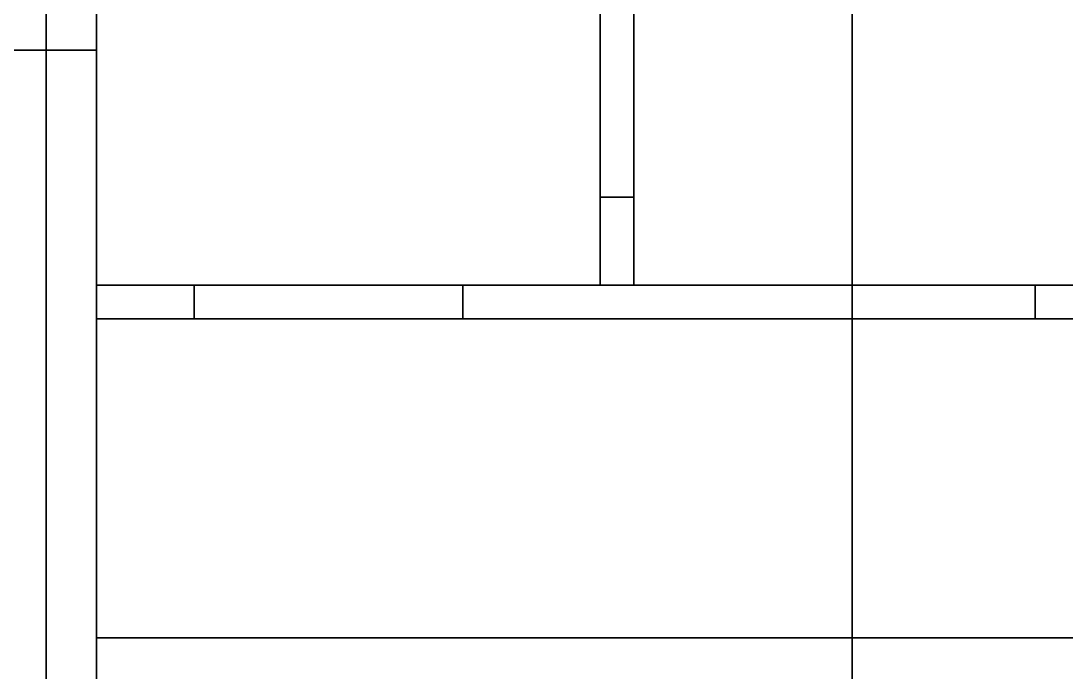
# Model space of a CAD drawing. Header units: millimetres. Extents: x -11 to 11, y -5.8 to 5.8.
# Drawn here: x -3.225 to -0.112, y 1.886 to 3.824 of the extents above; entities that cross this region are included whole.
import ezdxf

# ---------------------------------------------------------------- set-up
doc = ezdxf.new("R2010")
doc.units = ezdxf.units.MM
for name, color, linetype in [('copertura', 8, 'Continuous'), ('parete', 254, 'Continuous'), ('pavimento_salone', 7, 'Continuous'), ('rolf', 254, 'Continuous'), ('solaio', 7, 'Continuous'), ('tramezzo', 7, 'Continuous')]:
    doc.layers.add(name, color=color, linetype=linetype)

msp = doc.modelspace()

# ---------------------------------------------------------------- linework, layer by layer
at = {"layer": 'copertura'}
msp.add_3dface([(-11, 4.2375, 6.3), (-11, -0.0125, 6.3), (0, -0.0125, 6.3), (0, 4.2375, 6.3)], dxfattribs=at)
at = {"layer": 'parete'}
for points in [[(-3.3, 5.7375, 5.8), (-3.15, 5.7375, 5.8), (-3.15, 3.7375, 5.8), (-3.3, 3.7375, 5.8)], [(-3.3, 5.7375), (-3.15, 5.7375), (-3.15, 3.7375), (-3.3, 3.7375)], [(-3.15, 5.7375, 5.8), (-3, 5.7375, 5.8), (-3, 3.7375, 5.8), (-3.15, 3.7375, 5.8)], [(-3.15, 5.7375), (-3, 5.7375), (-3, 3.7375), (-3.15, 3.7375)], [(-3, 5.7375, 5.8), (-3, 3.7375, 5.8), (-3, 3.7375, 2.9), (-3, 5.7375, 2.9)], [(-3, 5.7375, 2.9), (-3, 3.7375, 2.9), (-3, 3.7375), (-3, 5.7375)], [(-3.3, 3.7375, 5.8), (-3.15, 3.7375, 5.8), (-3.15, 1.7375, 5.8), (-3.3, 1.7375, 5.8)], [(-3.3, 3.7375), (-3.15, 3.7375), (-3.15, 1.7375), (-3.3, 1.7375)], [(-3.15, 3.7375, 5.8), (-3, 3.7375, 5.8), (-3, 1.7375, 5.8), (-3.15, 1.7375, 5.8)], [(-3.15, 3.7375), (-3, 3.7375), (-3, 1.7375), (-3.15, 1.7375)], [(-3, 3.7375, 5.8), (-3, 1.7375, 5.8), (-3, 1.7375, 2.9), (-3, 3.7375, 2.9)], [(-3, 3.7375, 2.9), (-3, 1.7375, 2.9), (-3, 1.7375), (-3, 3.7375)]]:
    msp.add_3dface(points, dxfattribs=at)
at = {"layer": 'pavimento_salone'}
for points in [[(3, -4.2625), (3, 5.7375), (-3, 5.7375), (-3, -4.2625)], [(-3, -1.4625, 3), (-3, 5.4375, 3), (1.5, 5.4375, 3), (1.5, -1.4625, 3)]]:
    msp.add_3dface(points, dxfattribs=at)
at = {"layer": 'rolf'}
for points in [[(-0.75, 1.9875, 2.7), (-0.75, 5.4375, 2.7), (-3, 5.4375, 2.7), (-3, 1.9875, 2.7)], [(1.5, 1.9875, 2.7), (1.5, 5.4375, 2.7), (-0.75, 5.4375, 2.7), (-0.75, 1.9875, 2.7)], [(-10.7, 4.2375, 5.8), (-10.7, -0.0125, 5.8), (0, -0.0125, 5.8), (0, 4.2375, 5.8)], [(-0.75, -1.4625, 2.7), (-0.75, 1.9875, 2.7), (-3, 1.9875, 2.7), (-3, -1.4625, 2.7)], [(1.5, -1.4625, 2.7), (1.5, 1.9875, 2.7), (-0.75, 1.9875, 2.7), (-0.75, -1.4625, 2.7)]]:
    msp.add_3dface(points, dxfattribs=at)
at = {"layer": 'solaio'}
for points in [[(-3, 1.9875, 2.7), (-3, 5.4375, 2.7), (-3, 5.4375, 2.85), (-3, 1.9875, 2.85)], [(-3, 1.9875, 2.85), (-3, 5.4375, 2.85), (-3, 5.4375, 3), (-3, 1.9875, 3)], [(-3, -1.4625, 2.7), (-3, 1.9875, 2.7), (-3, 1.9875, 2.85), (-3, -1.4625, 2.85)], [(-3, -1.4625, 2.85), (-3, 1.9875, 2.85), (-3, 1.9875, 3), (-3, -1.4625, 3)]]:
    msp.add_3dface(points, dxfattribs=at)
at = {"layer": 'tramezzo'}
for points in [[(-1.4, 4.099, 2.2), (-1.4, 3.299, 2.2), (-1.5, 3.299, 2.2), (-1.5, 4.099, 2.2)], [(-1.5, 4.099, 2.7), (-1.5, 3.299, 2.7), (-1.4, 3.299, 2.7), (-1.4, 4.099, 2.7)], [(-1.5, 4.099, 2.2), (-1.5, 3.299, 2.2), (-1.5, 3.299, 2.7), (-1.5, 4.099, 2.7)], [(-1.4, 4.099, 5.2), (-1.4, 3.299, 5.2), (-1.5, 3.299, 5.2), (-1.5, 4.099, 5.2)], [(-1.5, 4.099, 5.7), (-1.5, 3.299, 5.7), (-1.4, 3.299, 5.7), (-1.4, 4.099, 5.7)], [(-1.5, 4.099, 5.2), (-1.5, 3.299, 5.2), (-1.5, 3.299, 5.7), (-1.5, 4.099, 5.7)], [(-1.4, 3.299, 2.2), (-1.4, 4.099, 2.2), (-1.4, 4.099, 2.7), (-1.4, 3.299, 2.7)], [(-1.4, 3.299, 5.2), (-1.4, 4.099, 5.2), (-1.4, 4.099, 5.7), (-1.4, 3.299, 5.7)], [(-1.5, 3.299, 2.7), (-1.5, 3.0375, 2.7), (-1.4, 3.0375, 2.7), (-1.4, 3.299, 2.7)], [(-1.5, 3.299, 1.8), (-1.5, 3.0375, 1.8), (-1.5, 3.0375, 2.7), (-1.5, 3.299, 2.7)], [(-1.4, 3.299, 2.7), (-1.5, 3.299, 2.7), (-1.5, 3.299, 1.8), (-1.4, 3.299, 1.8)], [(-1.4, 3.299), (-1.4, 3.0375), (-1.5, 3.0375), (-1.5, 3.299)], [(-1.5, 3.299), (-1.5, 3.0375), (-1.5, 3.0375, 0.9), (-1.5, 3.299, 0.9)], [(-1.4, 3.299, 0.9), (-1.5, 3.299, 0.9), (-1.5, 3.299), (-1.4, 3.299)], [(-1.4, 3.299, 0.9), (-1.4, 3.0375, 0.9), (-1.5, 3.0375, 0.9), (-1.5, 3.299, 0.9)], [(-1.5, 3.299, 1.8), (-1.5, 3.0375, 1.8), (-1.4, 3.0375, 1.8), (-1.4, 3.299, 1.8)], [(-1.5, 3.299, 0.9), (-1.5, 3.0375, 0.9), (-1.5, 3.0375, 1.8), (-1.5, 3.299, 1.8)], [(-1.4, 3.299, 1.8), (-1.5, 3.299, 1.8), (-1.5, 3.299, 0.9), (-1.4, 3.299, 0.9)], [(-1.5, 3.299, 2.2), (-1.4, 3.299, 2.2), (-1.4, 3.299, 2.7), (-1.5, 3.299, 2.7)], [(-1.5, 3.299, 5.7), (-1.5, 3.0375, 5.7), (-1.4, 3.0375, 5.7), (-1.4, 3.299, 5.7)], [(-1.5, 3.299, 4.8), (-1.5, 3.0375, 4.8), (-1.5, 3.0375, 5.7), (-1.5, 3.299, 5.7)], [(-1.4, 3.299, 5.7), (-1.5, 3.299, 5.7), (-1.5, 3.299, 4.8), (-1.4, 3.299, 4.8)], [(-1.4, 3.299, 3), (-1.4, 3.0375, 3), (-1.5, 3.0375, 3), (-1.5, 3.299, 3)], [(-1.5, 3.299, 3), (-1.5, 3.0375, 3), (-1.5, 3.0375, 3.9), (-1.5, 3.299, 3.9)], [(-1.4, 3.299, 3.9), (-1.5, 3.299, 3.9), (-1.5, 3.299, 3), (-1.4, 3.299, 3)], [(-1.4, 3.299, 3.9), (-1.4, 3.0375, 3.9), (-1.5, 3.0375, 3.9), (-1.5, 3.299, 3.9)], [(-1.5, 3.299, 4.8), (-1.5, 3.0375, 4.8), (-1.4, 3.0375, 4.8), (-1.4, 3.299, 4.8)], [(-1.5, 3.299, 3.9), (-1.5, 3.0375, 3.9), (-1.5, 3.0375, 4.8), (-1.5, 3.299, 4.8)], [(-1.4, 3.299, 4.8), (-1.5, 3.299, 4.8), (-1.5, 3.299, 3.9), (-1.4, 3.299, 3.9)], [(-1.5, 3.299, 5.2), (-1.4, 3.299, 5.2), (-1.4, 3.299, 5.7), (-1.5, 3.299, 5.7)], [(-1.4, 3.0375, 1.8), (-1.4, 3.299, 1.8), (-1.4, 3.299, 2.7), (-1.4, 3.0375, 2.7)], [(-1.4, 3.0375), (-1.4, 3.299), (-1.4, 3.299, 0.9), (-1.4, 3.0375, 0.9)], [(-1.4, 3.0375, 0.9), (-1.4, 3.299, 0.9), (-1.4, 3.299, 1.8), (-1.4, 3.0375, 1.8)], [(-1.4, 3.0375, 4.8), (-1.4, 3.299, 4.8), (-1.4, 3.299, 5.7), (-1.4, 3.0375, 5.7)], [(-1.4, 3.0375, 3), (-1.4, 3.299, 3), (-1.4, 3.299, 3.9), (-1.4, 3.0375, 3.9)], [(-1.4, 3.0375, 3.9), (-1.4, 3.299, 3.9), (-1.4, 3.299, 4.8), (-1.4, 3.0375, 4.8)], [(-3, 3.0375, 2.7), (-3, 2.9375, 2.7), (-2.7092, 2.9375, 2.7), (-2.7092, 3.0375, 2.7)], [(-3, 3.0375, 1.8), (-3, 2.9375, 1.8), (-3, 2.9375, 2.7), (-3, 3.0375, 2.7)], [(-2.7092, 3.0375, 2.7), (-3, 3.0375, 2.7), (-3, 3.0375, 1.8), (-2.7092, 3.0375, 1.8)], [(-2.7092, 3.0375), (-2.7092, 2.9375), (-3, 2.9375), (-3, 3.0375)], [(-3, 3.0375), (-3, 2.9375), (-3, 2.9375, 0.9), (-3, 3.0375, 0.9)], [(-2.7092, 3.0375, 0.9), (-3, 3.0375, 0.9), (-3, 3.0375), (-2.7092, 3.0375)], [(-2.7092, 3.0375, 0.9), (-2.7092, 2.9375, 0.9), (-3, 2.9375, 0.9), (-3, 3.0375, 0.9)], [(-3, 3.0375, 1.8), (-3, 2.9375, 1.8), (-2.7092, 2.9375, 1.8), (-2.7092, 3.0375, 1.8)], [(-3, 3.0375, 0.9), (-3, 2.9375, 0.9), (-3, 2.9375, 1.8), (-3, 3.0375, 1.8)], [(-2.7092, 3.0375, 1.8), (-3, 3.0375, 1.8), (-3, 3.0375, 0.9), (-2.7092, 3.0375, 0.9)], [(-3, 3.0375, 5.7), (-3, 2.9375, 5.7), (-2.7092, 2.9375, 5.7), (-2.7092, 3.0375, 5.7)], [(-3, 3.0375, 4.8), (-3, 2.9375, 4.8), (-3, 2.9375, 5.7), (-3, 3.0375, 5.7)], [(-2.7092, 3.0375, 5.7), (-3, 3.0375, 5.7), (-3, 3.0375, 4.8), (-2.7092, 3.0375, 4.8)], [(-2.7092, 3.0375, 3), (-2.7092, 2.9375, 3), (-3, 2.9375, 3), (-3, 3.0375, 3)], [(-3, 3.0375, 3), (-3, 2.9375, 3), (-3, 2.9375, 3.9), (-3, 3.0375, 3.9)], [(-2.7092, 3.0375, 3.9), (-3, 3.0375, 3.9), (-3, 3.0375, 3), (-2.7092, 3.0375, 3)], [(-2.7092, 3.0375, 3.9), (-2.7092, 2.9375, 3.9), (-3, 2.9375, 3.9), (-3, 3.0375, 3.9)], [(-3, 3.0375, 4.8), (-3, 2.9375, 4.8), (-2.7092, 2.9375, 4.8), (-2.7092, 3.0375, 4.8)], [(-3, 3.0375, 3.9), (-3, 2.9375, 3.9), (-3, 2.9375, 4.8), (-3, 3.0375, 4.8)], [(-2.7092, 3.0375, 4.8), (-3, 3.0375, 4.8), (-3, 3.0375, 3.9), (-2.7092, 3.0375, 3.9)], [(-2.7092, 2.9375, 1.8), (-2.7092, 3.0375, 1.8), (-2.7092, 3.0375, 2.7), (-2.7092, 2.9375, 2.7)], [(-2.7092, 2.9375), (-2.7092, 3.0375), (-2.7092, 3.0375, 0.9), (-2.7092, 2.9375, 0.9)], [(-2.7092, 2.9375, 0.9), (-2.7092, 3.0375, 0.9), (-2.7092, 3.0375, 1.8), (-2.7092, 2.9375, 1.8)], [(-1.9092, 3.0375, 2.2), (-1.9092, 2.9375, 2.2), (-2.7092, 2.9375, 2.2), (-2.7092, 3.0375, 2.2)], [(-2.7092, 3.0375, 2.7), (-2.7092, 2.9375, 2.7), (-1.9092, 2.9375, 2.7), (-1.9092, 3.0375, 2.7)], [(-2.7092, 3.0375, 2.2), (-2.7092, 2.9375, 2.2), (-2.7092, 2.9375, 2.7), (-2.7092, 3.0375, 2.7)], [(-1.9092, 3.0375, 2.7), (-2.7092, 3.0375, 2.7), (-2.7092, 3.0375, 2.2), (-1.9092, 3.0375, 2.2)], [(-2.7092, 2.9375, 4.8), (-2.7092, 3.0375, 4.8), (-2.7092, 3.0375, 5.7), (-2.7092, 2.9375, 5.7)], [(-2.7092, 2.9375, 3), (-2.7092, 3.0375, 3), (-2.7092, 3.0375, 3.9), (-2.7092, 2.9375, 3.9)], [(-2.7092, 2.9375, 3.9), (-2.7092, 3.0375, 3.9), (-2.7092, 3.0375, 4.8), (-2.7092, 2.9375, 4.8)], [(-1.9092, 3.0375, 5.2), (-1.9092, 2.9375, 5.2), (-2.7092, 2.9375, 5.2), (-2.7092, 3.0375, 5.2)], [(-2.7092, 3.0375, 5.7), (-2.7092, 2.9375, 5.7), (-1.9092, 2.9375, 5.7), (-1.9092, 3.0375, 5.7)], [(-2.7092, 3.0375, 5.2), (-2.7092, 2.9375, 5.2), (-2.7092, 2.9375, 5.7), (-2.7092, 3.0375, 5.7)], [(-1.9092, 3.0375, 5.7), (-2.7092, 3.0375, 5.7), (-2.7092, 3.0375, 5.2), (-1.9092, 3.0375, 5.2)], [(-1.9092, 3.0375, 2.7), (-1.9092, 2.9375, 2.7), (-0.2046, 2.9375, 2.7), (-0.2046, 3.0375, 2.7)], [(-1.9092, 3.0375, 1.8), (-1.9092, 2.9375, 1.8), (-1.9092, 2.9375, 2.7), (-1.9092, 3.0375, 2.7)], [(-0.2046, 3.0375, 2.7), (-1.9092, 3.0375, 2.7), (-1.9092, 3.0375, 1.8), (-0.2046, 3.0375, 1.8)], [(-0.2046, 3.0375), (-0.2046, 2.9375), (-1.9092, 2.9375), (-1.9092, 3.0375)], [(-1.9092, 3.0375), (-1.9092, 2.9375), (-1.9092, 2.9375, 0.9), (-1.9092, 3.0375, 0.9)], [(-0.2046, 3.0375, 0.9), (-1.9092, 3.0375, 0.9), (-1.9092, 3.0375), (-0.2046, 3.0375)], [(-0.2046, 3.0375, 0.9), (-0.2046, 2.9375, 0.9), (-1.9092, 2.9375, 0.9), (-1.9092, 3.0375, 0.9)], [(-1.9092, 3.0375, 1.8), (-1.9092, 2.9375, 1.8), (-0.2046, 2.9375, 1.8), (-0.2046, 3.0375, 1.8)], [(-1.9092, 3.0375, 0.9), (-1.9092, 2.9375, 0.9), (-1.9092, 2.9375, 1.8), (-1.9092, 3.0375, 1.8)], [(-0.2046, 3.0375, 1.8), (-1.9092, 3.0375, 1.8), (-1.9092, 3.0375, 0.9), (-0.2046, 3.0375, 0.9)], [(-1.9092, 2.9375, 2.2), (-1.9092, 3.0375, 2.2), (-1.9092, 3.0375, 2.7), (-1.9092, 2.9375, 2.7)], [(-1.9092, 3.0375, 5.7), (-1.9092, 2.9375, 5.7), (-0.2046, 2.9375, 5.7), (-0.2046, 3.0375, 5.7)], [(-1.9092, 3.0375, 4.8), (-1.9092, 2.9375, 4.8), (-1.9092, 2.9375, 5.7), (-1.9092, 3.0375, 5.7)], [(-0.2046, 3.0375, 5.7), (-1.9092, 3.0375, 5.7), (-1.9092, 3.0375, 4.8), (-0.2046, 3.0375, 4.8)], [(-0.2046, 3.0375, 3), (-0.2046, 2.9375, 3), (-1.9092, 2.9375, 3), (-1.9092, 3.0375, 3)], [(-1.9092, 3.0375, 3), (-1.9092, 2.9375, 3), (-1.9092, 2.9375, 3.9), (-1.9092, 3.0375, 3.9)], [(-0.2046, 3.0375, 3.9), (-1.9092, 3.0375, 3.9), (-1.9092, 3.0375, 3), (-0.2046, 3.0375, 3)], [(-0.2046, 3.0375, 3.9), (-0.2046, 2.9375, 3.9), (-1.9092, 2.9375, 3.9), (-1.9092, 3.0375, 3.9)], [(-1.9092, 3.0375, 4.8), (-1.9092, 2.9375, 4.8), (-0.2046, 2.9375, 4.8), (-0.2046, 3.0375, 4.8)], [(-1.9092, 3.0375, 3.9), (-1.9092, 2.9375, 3.9), (-1.9092, 2.9375, 4.8), (-1.9092, 3.0375, 4.8)], [(-0.2046, 3.0375, 4.8), (-1.9092, 3.0375, 4.8), (-1.9092, 3.0375, 3.9), (-0.2046, 3.0375, 3.9)], [(-1.9092, 2.9375, 5.2), (-1.9092, 3.0375, 5.2), (-1.9092, 3.0375, 5.7), (-1.9092, 2.9375, 5.7)], [(-1.5, 3.0375, 1.8), (-1.4, 3.0375, 1.8), (-1.4, 3.0375, 2.7), (-1.5, 3.0375, 2.7)], [(-1.5, 3.0375), (-1.4, 3.0375), (-1.4, 3.0375, 0.9), (-1.5, 3.0375, 0.9)], [(-1.5, 3.0375, 0.9), (-1.4, 3.0375, 0.9), (-1.4, 3.0375, 1.8), (-1.5, 3.0375, 1.8)], [(-1.5, 3.0375, 4.8), (-1.4, 3.0375, 4.8), (-1.4, 3.0375, 5.7), (-1.5, 3.0375, 5.7)], [(-1.5, 3.0375, 3), (-1.4, 3.0375, 3), (-1.4, 3.0375, 3.9), (-1.5, 3.0375, 3.9)], [(-1.5, 3.0375, 3.9), (-1.4, 3.0375, 3.9), (-1.4, 3.0375, 4.8), (-1.5, 3.0375, 4.8)], [(-0.2046, 3.0375, 2.7), (-0.2046, 2.9375, 2.7), (1.8094, 2.9375, 2.7), (1.8094, 3.0375, 2.7)], [(-0.2046, 3.0375, 1.8), (-0.2046, 2.9375, 1.8), (-0.2046, 2.9375, 2.7), (-0.2046, 3.0375, 2.7)], [(1.8094, 3.0375, 2.7), (-0.2046, 3.0375, 2.7), (-0.2046, 3.0375, 1.8), (1.8094, 3.0375, 1.8)], [(1.8094, 3.0375), (1.8094, 2.9375), (-0.2046, 2.9375), (-0.2046, 3.0375)], [(-0.2046, 3.0375), (-0.2046, 2.9375), (-0.2046, 2.9375, 0.9), (-0.2046, 3.0375, 0.9)], [(1.8094, 3.0375, 0.9), (-0.2046, 3.0375, 0.9), (-0.2046, 3.0375), (1.8094, 3.0375)], [(1.8094, 3.0375, 0.9), (1.8094, 2.9375, 0.9), (-0.2046, 2.9375, 0.9), (-0.2046, 3.0375, 0.9)], [(-0.2046, 3.0375, 1.8), (-0.2046, 2.9375, 1.8), (1.8094, 2.9375, 1.8), (1.8094, 3.0375, 1.8)], [(-0.2046, 3.0375, 0.9), (-0.2046, 2.9375, 0.9), (-0.2046, 2.9375, 1.8), (-0.2046, 3.0375, 1.8)], [(1.8094, 3.0375, 1.8), (-0.2046, 3.0375, 1.8), (-0.2046, 3.0375, 0.9), (1.8094, 3.0375, 0.9)], [(-0.2046, 3.0375, 5.7), (-0.2046, 2.9375, 5.7), (1.8094, 2.9375, 5.7), (1.8094, 3.0375, 5.7)], [(-0.2046, 3.0375, 4.8), (-0.2046, 2.9375, 4.8), (-0.2046, 2.9375, 5.7), (-0.2046, 3.0375, 5.7)], [(1.8094, 3.0375, 5.7), (-0.2046, 3.0375, 5.7), (-0.2046, 3.0375, 4.8), (1.8094, 3.0375, 4.8)], [(1.8094, 3.0375, 3), (1.8094, 2.9375, 3), (-0.2046, 2.9375, 3), (-0.2046, 3.0375, 3)], [(-0.2046, 3.0375, 3), (-0.2046, 2.9375, 3), (-0.2046, 2.9375, 3.9), (-0.2046, 3.0375, 3.9)], [(1.8094, 3.0375, 3.9), (-0.2046, 3.0375, 3.9), (-0.2046, 3.0375, 3), (1.8094, 3.0375, 3)], [(1.8094, 3.0375, 3.9), (1.8094, 2.9375, 3.9), (-0.2046, 2.9375, 3.9), (-0.2046, 3.0375, 3.9)], [(-0.2046, 3.0375, 4.8), (-0.2046, 2.9375, 4.8), (1.8094, 2.9375, 4.8), (1.8094, 3.0375, 4.8)], [(-0.2046, 3.0375, 3.9), (-0.2046, 2.9375, 3.9), (-0.2046, 2.9375, 4.8), (-0.2046, 3.0375, 4.8)], [(1.8094, 3.0375, 4.8), (-0.2046, 3.0375, 4.8), (-0.2046, 3.0375, 3.9), (1.8094, 3.0375, 3.9)], [(-3, 2.9375, 1.8), (-2.7092, 2.9375, 1.8), (-2.7092, 2.9375, 2.7), (-3, 2.9375, 2.7)], [(-3, 2.9375), (-2.7092, 2.9375), (-2.7092, 2.9375, 0.9), (-3, 2.9375, 0.9)], [(-3, 2.9375, 0.9), (-2.7092, 2.9375, 0.9), (-2.7092, 2.9375, 1.8), (-3, 2.9375, 1.8)], [(-3, 2.9375, 4.8), (-2.7092, 2.9375, 4.8), (-2.7092, 2.9375, 5.7), (-3, 2.9375, 5.7)], [(-3, 2.9375, 3), (-2.7092, 2.9375, 3), (-2.7092, 2.9375, 3.9), (-3, 2.9375, 3.9)], [(-3, 2.9375, 3.9), (-2.7092, 2.9375, 3.9), (-2.7092, 2.9375, 4.8), (-3, 2.9375, 4.8)], [(-2.7092, 2.9375, 2.2), (-1.9092, 2.9375, 2.2), (-1.9092, 2.9375, 2.7), (-2.7092, 2.9375, 2.7)], [(-2.7092, 2.9375, 5.2), (-1.9092, 2.9375, 5.2), (-1.9092, 2.9375, 5.7), (-2.7092, 2.9375, 5.7)], [(-1.9092, 2.9375, 1.8), (-0.2046, 2.9375, 1.8), (-0.2046, 2.9375, 2.7), (-1.9092, 2.9375, 2.7)], [(-1.9092, 2.9375), (-0.2046, 2.9375), (-0.2046, 2.9375, 0.9), (-1.9092, 2.9375, 0.9)], [(-1.9092, 2.9375, 0.9), (-0.2046, 2.9375, 0.9), (-0.2046, 2.9375, 1.8), (-1.9092, 2.9375, 1.8)], [(-1.9092, 2.9375, 4.8), (-0.2046, 2.9375, 4.8), (-0.2046, 2.9375, 5.7), (-1.9092, 2.9375, 5.7)], [(-1.9092, 2.9375, 3), (-0.2046, 2.9375, 3), (-0.2046, 2.9375, 3.9), (-1.9092, 2.9375, 3.9)], [(-1.9092, 2.9375, 3.9), (-0.2046, 2.9375, 3.9), (-0.2046, 2.9375, 4.8), (-1.9092, 2.9375, 4.8)], [(-0.2046, 2.9375, 1.8), (1.8094, 2.9375, 1.8), (1.8094, 2.9375, 2.7), (-0.2046, 2.9375, 2.7)], [(-0.2046, 2.9375), (1.8094, 2.9375), (1.8094, 2.9375, 0.9), (-0.2046, 2.9375, 0.9)], [(-0.2046, 2.9375, 0.9), (1.8094, 2.9375, 0.9), (1.8094, 2.9375, 1.8), (-0.2046, 2.9375, 1.8)], [(-0.2046, 2.9375, 4.8), (1.8094, 2.9375, 4.8), (1.8094, 2.9375, 5.7), (-0.2046, 2.9375, 5.7)], [(-0.2046, 2.9375, 3), (1.8094, 2.9375, 3), (1.8094, 2.9375, 3.9), (-0.2046, 2.9375, 3.9)], [(-0.2046, 2.9375, 3.9), (1.8094, 2.9375, 3.9), (1.8094, 2.9375, 4.8), (-0.2046, 2.9375, 4.8)]]:
    msp.add_3dface(points, dxfattribs=at)

doc.saveas('drawing.dxf')
